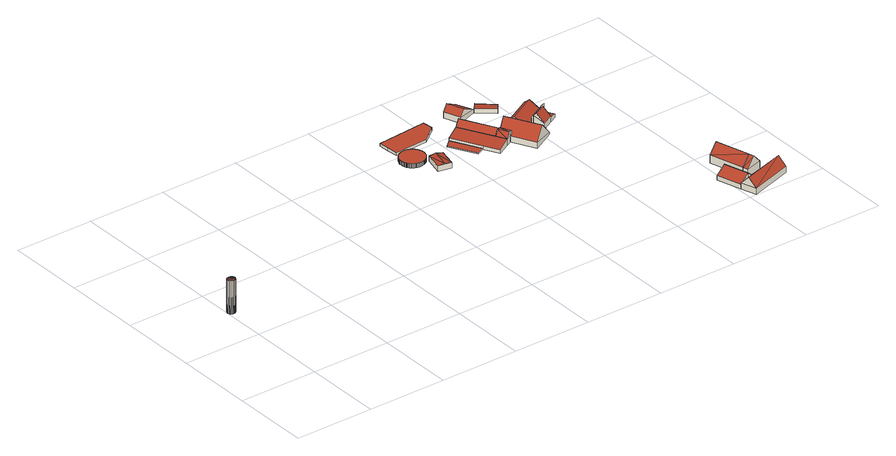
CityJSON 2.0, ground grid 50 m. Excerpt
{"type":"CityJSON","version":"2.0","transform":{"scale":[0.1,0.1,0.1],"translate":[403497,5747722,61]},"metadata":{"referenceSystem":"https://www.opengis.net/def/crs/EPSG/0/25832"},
"CityObjects":{
"building1":{"type":"Building","attributes":{"Geometrietyp2DReferenz":"1000","Gemeindeschluessel":"05515000","function":"51002_1251","roofType":"9999","measuredHeight":21.09},"geometry":[{"type":"Solid","lod":"2","boundaries":[[[[0,1,2]],[[1,3,2]],[[4,5,0]],[[5,1,0]],[[6,7,4]],[[7,5,4]],[[8,9,6]],[[9,7,6]],[[10,11,8]],[[11,9,8]],[[12,13,10]],[[13,11,10]],[[14,15,12]],[[15,13,12]],[[16,17,14]],[[17,15,14]],[[18,19,16]],[[19,17,16]],[[20,21,18]],[[21,19,18]],[[22,23,20]],[[23,21,20]],[[24,25,22]],[[25,23,22]],[[26,27,24]],[[27,25,24]],[[28,29,26]],[[29,27,26]],[[30,31,28]],[[31,29,28]],[[32,33,30]],[[33,31,30]],[[34,35,32]],[[35,33,32]],[[36,37,34]],[[37,35,34]],[[38,39,36]],[[39,37,36]],[[2,3,38]],[[3,39,38]],[[3,1,39]],[[1,5,39]],[[5,7,39]],[[7,9,39]],[[9,11,39]],[[11,13,39]],[[13,15,39]],[[15,17,39]],[[17,19,39]],[[19,21,39]],[[21,23,39]],[[23,25,39]],[[25,27,39]],[[27,29,39]],[[29,31,39]],[[31,33,39]],[[33,35,39]],[[35,37,39]],[[0,2,4]],[[2,38,4]],[[38,36,4]],[[36,34,4]],[[34,32,4]],[[32,30,4]],[[30,28,4]],[[28,26,4]],[[26,24,4]],[[24,22,4]],[[22,20,4]],[[20,18,4]],[[18,16,4]],[[16,14,4]],[[14,12,4]],[[12,10,4]],[[10,8,4]],[[8,6,4]]]],"semantics":{"surfaces":[{"type":"WallSurface"},{"type":"GroundSurface"},{"type":"RoofSurface"}],"values":[[0,0,0,0,0,0,0,0,0,0,0,0,0,0,0,0,0,0,0,0,0,0,0,0,0,0,0,0,0,0,0,0,0,0,0,0,0,0,0,0,1,1,1,1,1,1,1,1,1,1,1,1,1,1,1,1,1,1,2,2,2,2,2,2,2,2,2,2,2,2,2,2,2,2,2,2]]}}]},
"building2":{"type":"Building","attributes":{"Gemeindeschluessel":"05515000","Geometrietyp2DReferenz":"3000","function":"51003_1201","roofType":"1000","measuredHeight":2.67},"geometry":[{"type":"Solid","lod":"2","boundaries":[[[[40,41,42,43]],[[44,45,41,40]],[[46,47,45,44]],[[48,49,47,46]],[[50,51,49,48]],[[52,53,51,50]],[[54,55,53,52]],[[56,57,55,54]],[[58,59,57,56]],[[60,61,59,58]],[[62,63,61,60]],[[64,65,63,62]],[[66,67,65,64]],[[68,69,67,66]],[[70,71,69,68]],[[72,73,71,70]],[[74,75,73,72]],[[76,77,75,74]],[[78,79,77,76]],[[80,81,79,78]],[[82,83,81,80]],[[84,85,83,82]],[[86,87,85,84]],[[88,89,87,86]],[[90,91,89,88]],[[92,93,91,90]],[[94,95,93,92]],[[96,97,95,94]],[[98,99,97,96]],[[100,101,99,98]],[[102,103,101,100]],[[104,105,103,102]],[[106,107,105,104]],[[108,109,107,106]],[[110,111,109,108]],[[112,113,111,110]],[[114,115,113,112]],[[116,117,115,114]],[[118,119,117,116]],[[120,121,119,118]],[[122,123,121,120]],[[124,125,123,122]],[[126,127,125,124]],[[128,129,127,126]],[[130,131,129,128]],[[132,133,131,130]],[[134,135,133,132]],[[136,137,135,134]],[[138,139,137,136]],[[140,141,139,138]],[[142,143,141,140]],[[144,145,143,142]],[[146,147,145,144]],[[148,149,147,146]],[[150,151,149,148]],[[152,153,151,150]],[[154,155,153,152]],[[156,157,155,154]],[[158,159,157,156]],[[160,161,159,158]],[[162,163,161,160]],[[164,165,163,162]],[[166,167,165,164]],[[168,169,167,166]],[[170,171,169,168]],[[172,173,171,170]],[[174,175,173,172]],[[176,177,175,174]],[[178,179,177,176]],[[180,181,179,178]],[[182,183,181,180]],[[184,185,183,182]],[[186,187,185,184]],[[188,189,187,186]],[[190,191,189,188]],[[192,193,191,190]],[[194,195,193,192]],[[196,197,195,194]],[[198,199,197,196]],[[200,201,199,198]],[[202,203,201,200]],[[204,205,203,202]],[[206,207,205,204]],[[208,209,207,206]],[[210,211,209,208]],[[212,213,211,210]],[[214,215,213,212]],[[216,217,215,214]],[[218,219,217,216]],[[220,221,219,218]],[[222,223,221,220]],[[224,225,223,222]],[[226,227,225,224]],[[228,229,227,226]],[[230,231,229,228]],[[232,233,231,230]],[[234,235,233,232]],[[236,237,235,234]],[[238,239,237,236]],[[240,241,239,238]],[[242,243,241,240]],[[244,245,243,242]],[[246,247,245,244]],[[248,249,247,246]],[[250,251,249,248]],[[252,253,251,250]],[[254,255,253,252]],[[43,42,255,254]],[[252,250,248,246,244,242,240,238,236,234,232,230,228,226,224,222,220,218,216,214,212,210,208,206,204,202,200,198,196,194,192,190,188,186,184,182,180,178,176,174,172,170,168,166,164,162,160,158,156,154,152,150,148,146,144,142,140,138,136,134,132,130,128,126,124,122,120,118,116,114,112,110,108,106,104,102,100,98,96,94,92,90,88,86,84,82,80,78,76,74,72,70,68,66,64,62,60,58,56,54,52,50,48,46,44,40,43,254]],[[41,45,47,49,51,53,55,57,59,61,63,65,67,69,71,73,75,77,79,81,83,85,87,89,91,93,95,97,99,101,103,105,107,109,111,113,115,117,119,121,123,125,127,129,131,133,135,137,139,141,143,145,147,149,151,153,155,157,159,161,163,165,167,169,171,173,175,177,179,181,183,185,187,189,191,193,195,197,199,201,203,205,207,209,211,213,215,217,219,221,223,225,227,229,231,233,235,237,239,241,243,245,247,249,251,253,255,42]]]],"semantics":{"surfaces":[{"type":"WallSurface"},{"type":"RoofSurface"},{"type":"GroundSurface"}],"values":[[0,0,0,0,0,0,0,0,0,0,0,0,0,0,0,0,0,0,0,0,0,0,0,0,0,0,0,0,0,0,0,0,0,0,0,0,0,0,0,0,0,0,0,0,0,0,0,0,0,0,0,0,0,0,0,0,0,0,0,0,0,0,0,0,0,0,0,0,0,0,0,0,0,0,0,0,0,0,0,0,0,0,0,0,0,0,0,0,0,0,0,0,0,0,0,0,0,0,0,0,0,0,0,0,0,0,0,0,1,2]]}}]},
"building3":{"type":"Building","attributes":{"Gemeindeschluessel":"05515000","Geometrietyp2DReferenz":"3000","function":"31001_2700","roofType":"3100","measuredHeight":4.09},"geometry":[{"type":"Solid","lod":"2","boundaries":[[[[256,257,258,259]],[[260,261,257,256]],[[262,263,261,260]],[[259,258,263,262]],[[256,264,260]],[[262,265,259]],[[265,264,256]],[[256,259,265]],[[262,260,264]],[[264,265,262]],[[257,261,263,258]]]],"semantics":{"surfaces":[{"type":"WallSurface"},{"type":"RoofSurface"},{"type":"GroundSurface"}],"values":[[0,0,0,0,0,0,1,1,1,1,2]]}}]},
"building4":{"type":"Building","attributes":{"Gemeindeschluessel":"05515000","Geometrietyp2DReferenz":"3000","function":"51003_1201","roofType":"1000","measuredHeight":1.84},"geometry":[{"type":"Solid","lod":"2","boundaries":[[[[266,267,268,269]],[[270,271,267,266]],[[272,273,271,270]],[[274,275,273,272]],[[276,277,275,274]],[[269,268,277,276]],[[274,272,270,266,269,276]],[[267,271,273,275,277,268]]]],"semantics":{"surfaces":[{"type":"WallSurface"},{"type":"RoofSurface"},{"type":"GroundSurface"}],"values":[[0,0,0,0,0,0,1,2]]}}]},
"building5":{"type":"Building","attributes":{"Gemeindeschluessel":"05515000","Geometrietyp2DReferenz":"3000","function":"51003_1201","roofType":"1000","measuredHeight":0.767},"geometry":[{"type":"Solid","lod":"2","boundaries":[[[[278,279,280,281]],[[282,283,279,278]],[[284,285,283,282]],[[281,280,285,284]],[[282,278,281,284]],[[279,283,285,280]]]],"semantics":{"surfaces":[{"type":"WallSurface"},{"type":"RoofSurface"},{"type":"GroundSurface"}],"values":[[0,0,0,0,1,2]]}}]},
"building6":{"type":"Building","attributes":{"Gemeindeschluessel":"05515000","Geometrietyp2DReferenz":"3000","function":"31001_2700"},"children":["building6-1","building6-2"]},
"building6-1":{"type":"BuildingPart","attributes":{"roofType":"3100","measuredHeight":7.17},"parents":["building6"],"geometry":[{"type":"Solid","lod":"2","boundaries":[[[[286,287,288,289]],[[290,291,287,286]],[[292,293,294,295]],[[289,288,293,292]],[[296,297,298,299]],[[300,299,298]],[[299,300,290]],[[290,300,295]],[[298,297,289,292]],[[300,298,292,295]],[[297,296,286,289]],[[296,299,290,286]],[[287,291,294,293,288]],[[294,291,290,295]]]],"semantics":{"surfaces":[{"type":"WallSurface"},{"type":"RoofSurface"},{"type":"GroundSurface"},{"type":"ClosureSurface"}],"values":[[0,0,0,0,1,1,1,1,0,0,0,0,2,3]]}}]},
"building6-2":{"type":"BuildingPart","attributes":{"roofType":"2100","measuredHeight":4.31},"parents":["building6"],"geometry":[{"type":"Solid","lod":"2","boundaries":[[[[301,280,279,302]],[[303,304,280,301]],[[305,295,294,304,303]],[[306,307,291,290,308]],[[302,279,307,306]],[[308,305,303,301,302,306]],[[280,304,294,291,307,279]],[[295,305,308,290]],[[291,294,295,290]]]],"semantics":{"surfaces":[{"type":"WallSurface"},{"type":"RoofSurface"},{"type":"GroundSurface"},{"type":"ClosureSurface"}],"values":[[0,0,0,0,0,1,2,0,3]]}}]},
"building7":{"type":"Building","attributes":{"Gemeindeschluessel":"05515000","Geometrietyp2DReferenz":"3000","function":"31001_2700","roofType":"5000","measuredHeight":7.82},"geometry":[{"type":"Solid","lod":"2","boundaries":[[[[309,310,311,303]],[[312,313,310,309]],[[314,315,313,312]],[[305,316,315,314]],[[303,311,316,305]],[[314,312,309,317,318]],[[318,317,303,305]],[[314,318,305]],[[303,317,309]],[[310,313,315,316,311]]]],"semantics":{"surfaces":[{"type":"WallSurface"},{"type":"RoofSurface"},{"type":"GroundSurface"}],"values":[[0,0,0,0,0,1,1,0,0,2]]}}]},
"building8":{"type":"Building","attributes":{"Gemeindeschluessel":"05515000","Geometrietyp2DReferenz":"3000","function":"31001_2700","roofType":"3100","measuredHeight":7.7},"geometry":[{"type":"Solid","lod":"2","boundaries":[[[[319,320,321,322]],[[323,324,320,319]],[[325,326,324,323]],[[322,321,326,325]],[[319,327,323]],[[325,328,322]],[[322,328,327,319]],[[323,327,328,325]],[[320,324,326,321]]]],"semantics":{"surfaces":[{"type":"WallSurface"},{"type":"RoofSurface"},{"type":"GroundSurface"}],"values":[[0,0,0,0,0,0,1,1,2]]}}]},
"building9":{"type":"Building","attributes":{"name":"Breuing","Gemeindeschluessel":"05515000","Geometrietyp2DReferenz":"3000","function":"31001_1000","roofType":"5000","measuredHeight":11.32},"address":[{"country":"Germany","locality":"Münster","thoroughfareNumber":"46","thoroughfareName":"Sudhoff"}],"geometry":[{"type":"Solid","lod":"2","boundaries":[[[[329,330,331,332]],[[333,334,330,329]],[[335,336,334,333]],[[337,338,336,335]],[[339,340,338,337]],[[341,342,340,339]],[[343,344,342,341]],[[345,346,344,343]],[[347,348,346,345]],[[332,331,348,347]],[[345,343,349,350,329,332,347]],[[339,337,335,333,350,349,341]],[[329,350,333]],[[341,349,343]],[[330,334,336,338,340,342,344,346,348,331]]]],"semantics":{"surfaces":[{"type":"WallSurface"},{"type":"RoofSurface"},{"type":"GroundSurface"}],"values":[[0,0,0,0,0,0,0,0,0,0,1,1,0,0,2]]}}]},
"building10":{"type":"Building","attributes":{"Gemeindeschluessel":"05515000","Geometrietyp2DReferenz":"3000","function":"51009_1611","roofType":"2100","measuredHeight":3.03},"geometry":[{"type":"Solid","lod":"2","boundaries":[[[[351,352,353,354]],[[355,356,352,351]],[[357,358,356,355]],[[354,353,358,357]],[[355,351,354,357]],[[352,356,358,353]]]],"semantics":{"surfaces":[{"type":"WallSurface"},{"type":"RoofSurface"},{"type":"GroundSurface"}],"values":[[0,0,0,0,1,2]]}}]},
"building11":{"type":"Building","attributes":{"Gemeindeschluessel":"05515000","Geometrietyp2DReferenz":"3000","function":"31001_2700"},"children":["building11-1","building11-2","building11-3"]},
"building11-1":{"type":"BuildingPart","attributes":{"roofType":"2100","measuredHeight":3.19},"parents":["building11"],"geometry":[{"type":"Solid","lod":"2","boundaries":[[[[359,360,361,362]],[[363,364,360,359]],[[365,366,364,363]],[[359,362,365,363]],[[361,360,364,366]],[[361,366,365,362]]]],"semantics":{"surfaces":[{"type":"WallSurface"},{"type":"RoofSurface"},{"type":"GroundSurface"},{"type":"ClosureSurface"}],"values":[[0,0,0,1,2,3]]}}]},
"building11-2":{"type":"BuildingPart","attributes":{"roofType":"3100","measuredHeight":7.41},"parents":["building11"],"geometry":[{"type":"Solid","lod":"2","boundaries":[[[[367,368,369,370]],[[371,372,368,367]],[[370,369,373,374]],[[367,375,371]],[[374,376,370]],[[370,376,375,367]],[[377,371,375,376,374]],[[368,372,378,373,369]],[[373,378,377,374]],[[378,372,371,377]]]],"semantics":{"surfaces":[{"type":"WallSurface"},{"type":"RoofSurface"},{"type":"GroundSurface"},{"type":"ClosureSurface"}],"values":[[0,0,0,0,0,1,1,2,0,3]]}}]},
"building11-3":{"type":"BuildingPart","attributes":{"roofType":"2100","measuredHeight":7.26},"parents":["building11"],"geometry":[{"type":"Solid","lod":"2","boundaries":[[[[379,362,361,372,371,380]],[[381,382,366,365,383]],[[384,377,378,382,381]],[[381,383,379,380,384]],[[361,366,382,378,372]],[[365,362,379,383]],[[366,361,362,365]],[[380,371,377,384]],[[371,372,378,377]]]],"semantics":{"surfaces":[{"type":"WallSurface"},{"type":"RoofSurface"},{"type":"GroundSurface"},{"type":"ClosureSurface"}],"values":[[0,0,0,1,2,0,3,0,3]]}}]},
"building12":{"type":"Building","attributes":{"Gemeindeschluessel":"05515000","Geometrietyp2DReferenz":"3000","function":"31001_2700","roofType":"3100","measuredHeight":8.77},"geometry":[{"type":"Solid","lod":"2","boundaries":[[[[383,385,386,381]],[[387,388,385,383]],[[389,390,388,387]],[[381,386,390,389]],[[383,391,387]],[[389,392,381]],[[381,392,391,383]],[[387,391,392,389]],[[385,388,390,386]]]],"semantics":{"surfaces":[{"type":"WallSurface"},{"type":"RoofSurface"},{"type":"GroundSurface"}],"values":[[0,0,0,0,0,0,1,1,2]]}}]},
"building13":{"type":"Building","attributes":{"Gemeindeschluessel":"05515000","Geometrietyp2DReferenz":"3000","function":"51009_1610","roofType":"2100","measuredHeight":6.65},"geometry":[{"type":"Solid","lod":"2","boundaries":[[[[393,394,395,396]],[[397,398,394,393]],[[399,400,398,397]],[[396,395,400,399]],[[397,393,396,399]],[[394,398,400,395]]]],"semantics":{"surfaces":[{"type":"WallSurface"},{"type":"RoofSurface"},{"type":"GroundSurface"}],"values":[[0,0,0,0,1,2]]}}]},
"building14":{"type":"Building","attributes":{"Gemeindeschluessel":"05515000","Geometrietyp2DReferenz":"3000","function":"31001_2700"},"children":["building14-1","building14-2"]},
"building14-1":{"type":"BuildingPart","attributes":{"roofType":"3100","measuredHeight":9.16},"parents":["building14"],"geometry":[{"type":"Solid","lod":"2","boundaries":[[[[401,402,403,404,405]],[[406,398,400,407]],[[408,409,398,406]],[[410,411,409,408]],[[405,404,411,410]],[[410,412,405]],[[413,405,412]],[[412,408,413]],[[408,406,407,414,401,413]],[[410,408,412]],[[413,401,405]],[[403,400,398,409,411,404]],[[401,414,402]],[[403,402,414,407,400]]]],"semantics":{"surfaces":[{"type":"WallSurface"},{"type":"RoofSurface"},{"type":"GroundSurface"},{"type":"ClosureSurface"}],"values":[[0,0,0,0,0,1,1,1,1,0,0,2,0,3]]}}]},
"building14-2":{"type":"BuildingPart","attributes":{"roofType":"2100","measuredHeight":6.8},"parents":["building14"],"geometry":[{"type":"Solid","lod":"2","boundaries":[[[[415,395,416,417]],[[418,407,400,395,415]],[[417,416,403,402]],[[414,418,415,417,402]],[[395,400,403,416]],[[407,418,414]],[[403,400,407,414,402]]]],"semantics":{"surfaces":[{"type":"WallSurface"},{"type":"RoofSurface"},{"type":"GroundSurface"},{"type":"ClosureSurface"}],"values":[[0,0,0,1,2,0,3]]}}]},
"building15":{"type":"Building","attributes":{"Gemeindeschluessel":"05515000","Geometrietyp2DReferenz":"3000","function":"31001_2700","roofType":"3100","measuredHeight":10.88},"geometry":[{"type":"Solid","lod":"2","boundaries":[[[[419,420,421,422]],[[423,424,420,419]],[[425,426,424,423]],[[422,421,426,425]],[[419,427,423]],[[425,428,422]],[[419,422,428]],[[428,427,419]],[[427,428,425]],[[425,423,427]],[[420,424,426,421]]]],"semantics":{"surfaces":[{"type":"WallSurface"},{"type":"RoofSurface"},{"type":"GroundSurface"}],"values":[[0,0,0,0,0,0,1,1,1,1,2]]}}]},
"building16":{"type":"Building","attributes":{"Gemeindeschluessel":"05515000","Geometrietyp2DReferenz":"3000","function":"31001_1000","roofType":"3100","measuredHeight":11.01},"address":[{"country":"Germany","locality":"Münster","thoroughfareNumber":"60","thoroughfareName":"Sudhoff"}],"geometry":[{"type":"Solid","lod":"2","boundaries":[[[[429,430,431,425]],[[432,433,430,429]],[[422,434,433,432]],[[425,431,434,422]],[[429,435,432]],[[422,428,425]],[[428,435,429]],[[429,425,428]],[[422,432,435]],[[435,428,422]],[[430,433,434,431]]]],"semantics":{"surfaces":[{"type":"WallSurface"},{"type":"RoofSurface"},{"type":"GroundSurface"}],"values":[[0,0,0,0,0,0,1,1,1,1,2]]}}]}
},
"vertices":[
[47,789,213],[47,789,2],[43,795,213],[43,795,2],[50,782,213],[50,782,2],[50,774,213],[50,774,2],[47,766,213],[47,766,2],[43,760,213],[43,760,2],[36,755,213],[36,755,2],[29,753,213],[29,753,2],[21,753,213],[21,753,2],[14,755,213],[14,755,2],[7,760,213],[7,760,2],[3,766,213],[3,766,2],[0,774,213],[0,774,2],[0,782,213],[0,782,2],[3,789,213],[3,789,2],[7,795,213],[7,795,2],[14,800,213],[14,800,2],[21,802,213],[21,802,2],[29,802,213],[29,802,2],[36,800,213],[36,800,2],
[1703,1445,29],[1703,1445,3],[1702,1442,3],[1702,1442,29],[1703,1447,29],[1703,1447,3],[1705,1453,29],[1705,1453,3],[1706,1458,29],[1706,1458,3],[1707,1459,29],[1707,1459,3],[1709,1464,29],[1709,1464,3],[1712,1470,29],[1712,1470,3],[1715,1475,29],[1715,1475,3],[1716,1476,29],[1716,1476,3],[1719,1481,29],[1719,1481,3],[1720,1482,29],[1720,1482,3],[1724,1486,29],[1724,1486,3],[1729,1490,29],[1729,1490,3],[1730,1491,29],[1730,1491,3],[1735,1495,29],[1735,1495,3],[1740,1499,29],[1740,1499,3],[1742,1499,29],[1742,1499,3],[1747,1502,29],[1747,1502,3],[1752,1504,29],[1752,1504,3],[1754,1505,29],[1754,1505,3],[1760,1507,29],[1760,1507,3],[1766,1508,29],[1766,1508,3],[1769,1508,29],[1769,1508,3],[1773,1509,29],[1773,1509,3],[1780,1509,29],[1780,1509,3],[1787,1509,29],[1787,1509,3],[1793,1508,29],[1793,1508,3],[1799,1507,29],[1799,1507,3],[1804,1505,29],[1804,1505,3],[1810,1503,29],[1810,1503,3],[1815,1501,29],[1815,1501,3],[1819,1498,29],[1819,1498,3],[1824,1495,29],[1824,1495,3],[1828,1492,29],[1828,1492,3],[1831,1489,29],[1831,1489,3],[1835,1486,29],[1835,1486,3],[1838,1483,29],[1838,1483,3],[1840,1480,29],[1840,1480,3],[1843,1477,29],[1843,1477,3],[1845,1474,29],[1845,1474,3],[1847,1470,29],[1847,1470,3],[1848,1467,29],[1848,1467,3],[1850,1464,29],[1850,1464,3],[1851,1460,29],[1851,1460,3],[1853,1456,29],[1853,1456,3],[1854,1452,29],[1854,1452,3],[1855,1448,29],[1855,1448,3],[1856,1443,29],[1856,1443,3],[1857,1438,29],[1857,1438,3],[1857,1433,29],[1857,1433,3],[1857,1428,29],[1857,1428,3],[1856,1422,29],[1856,1422,3],[1855,1417,29],[1855,1417,3],[1854,1411,29],[1854,1411,3],[1852,1405,29],[1852,1405,3],[1850,1399,29],[1850,1399,3],[1847,1394,29],[1847,1394,3],[1843,1388,29],[1843,1388,3],[1841,1384,29],[1841,1384,3],[1839,1382,29],[1839,1382,3],[1835,1377,29],[1835,1377,3],[1830,1373,29],[1830,1373,3],[1829,1372,29],[1829,1372,3],[1825,1369,29],[1825,1369,3],[1823,1368,29],[1823,1368,3],[1819,1365,29],[1819,1365,3],[1818,1364,29],[1818,1364,3],[1812,1361,29],[1812,1361,3],[1806,1359,29],[1806,1359,3],[1805,1358,29],[1805,1358,3],[1799,1357,29],[1799,1357,3],[1793,1355,29],[1793,1355,3],[1792,1355,29],[1792,1355,3],[1786,1354,29],[1786,1354,3],[1785,1354,29],[1785,1354,3],[1779,1354,29],[1779,1354,3],[1772,1354,29],[1772,1354,3],[1767,1355,29],[1767,1355,3],[1765,1355,29],[1765,1355,3],[1760,1357,29],[1760,1357,3],[1755,1358,29],[1755,1358,3],[1753,1359,29],[1753,1359,3],[1750,1360,29],[1750,1360,3],[1748,1361,29],[1748,1361,3],[1745,1362,29],[1745,1362,3],[1743,1363,29],[1743,1363,3],[1739,1365,29],[1739,1365,3],[1735,1368,29],[1735,1368,3],[1731,1371,29],[1731,1371,3],[1727,1374,29],[1727,1374,3],[1724,1377,29],[1724,1377,3],[1721,1380,29],[1721,1380,3],[1719,1383,29],[1719,1383,3],[1716,1387,29],[1716,1387,3],[1714,1390,29],[1714,1390,3],[1712,1393,29],[1712,1393,3],[1710,1396,29],[1710,1396,3],[1709,1400,29],[1709,1400,3],[1707,1403,29],[1707,1403,3],[1706,1407,29],[1706,1407,3],[1705,1411,29],[1705,1411,3],[1703,1416,29],[1703,1416,3],[1703,1420,29],[1703,1420,3],[1702,1425,29],[1702,1425,3],[1702,1430,29],[1702,1430,3],[1702,1436,29],[1702,1436,3],[1702,1440,29],[1702,1440,3],
[1837,1360,45],[1837,1360,12],[1812,1244,12],[1812,1244,45],[1920,1343,45],[1920,1343,12],[1895,1226,45],[1895,1226,12],[1878,1352,52],[1853,1235,52],
[1731,1587,26],[1731,1587,8],[1737,1518,8],[1737,1518,26],[1727,1653,26],[1727,1653,8],[2045,1678,26],[2045,1678,8],[2052,1612,26],[2052,1612,8],[1953,1532,26],[1953,1532,8],
[2151,1281,14],[2151,1281,7],[2054,1461,7],[2054,1461,14],[2102,1258,14],[2102,1258,7],[2012,1422,14],[2012,1422,7],
[2318,1253,48],[2318,1253,7],[2331,1260,7],[2331,1260,48],[2281,1234,48],[2281,1234,7],[2297,1322,48],[2297,1322,7],[2248,1295,7],[2248,1295,48],[2318,1253,77],[2331,1260,74],[2297,1322,74],[2306,1247,79],[2272,1309,79],
[2054,1461,30],[2151,1281,30],[2135,1504,50],[2135,1504,7],[2248,1295,50],[2200,1190,30],[2200,1190,7],[2281,1234,50],
[2211,1546,39],[2211,1546,5],[2135,1504,5],[2325,1337,39],[2325,1337,5],[2297,1322,66],[2297,1322,5],[2248,1295,5],[2167,1522,83],[2280,1313,83],
[2347,1623,25],[2347,1623,3],[2307,1726,3],[2307,1726,25],[2226,1577,43],[2226,1577,3],[2186,1680,43],[2186,1680,3],[2257,1589,80],[2217,1692,80],
[2325,1337,96],[2325,1337,6],[2297,1322,6],[2297,1322,61],[2409,1382,39],[2409,1382,6],[2459,1290,39],[2459,1290,6],[2478,1254,39],[2478,1254,6],[2496,1263,18],[2496,1263,6],[2537,1187,18],[2537,1187,6],[2395,1111,45],[2395,1111,6],[2318,1253,45],[2318,1253,6],[2331,1260,61],[2331,1260,6],[2452,1142,119],[2342,1346,119],
[2387,1663,29],[2387,1663,3],[2351,1621,3],[2351,1621,33],[2484,1579,29],[2484,1579,3],[2449,1537,33],[2449,1537,3],
[2673,1314,25],[2673,1314,4],[2642,1373,4],[2642,1373,25],[2624,1288,36],[2624,1288,4],[2592,1346,36],[2592,1346,4],
[2586,1477,55],[2586,1477,4],[2409,1382,4],[2409,1382,55],[2635,1385,26],[2635,1385,4],[2459,1290,4],[2459,1290,26],[2601,1449,78],[2424,1354,78],[2512,1318,26],[2512,1318,4],
[2642,1373,76],[2635,1385,61],[2518,1307,76],[2518,1307,4],[2592,1346,76],[2512,1318,61],
[2592,1346,5],[2518,1307,5],[2624,1288,41],[2624,1288,5],[2549,1248,41],[2549,1248,5],[2601,1331,93],[2526,1291,93],
[3060,281,47],[3060,281,2],[3036,274,2],[3036,274,69],[3107,128,47],[3107,128,2],[3083,121,69],[3083,121,2],
[3018,101,40],[3018,101,31],[3018,101,2],[3048,3,2],[3048,3,40],[3107,128,40],[3083,121,40],[3287,184,40],[3287,184,2],[3317,86,40],[3317,86,2],[3302,135,94],[3033,52,94],[3035,106,40],
[3036,274,70],[2971,254,2],[2971,254,31],[3083,121,70],
[3228,206,51],[3228,206,3],[3219,238,3],[3219,238,51],[3122,175,51],[3122,175,3],[3113,207,51],[3113,207,3],[3175,190,112],[3166,222,112],
[3050,421,51],[3050,421,2],[3113,207,2],[3156,451,51],[3156,451,2],[3219,238,2],[3103,436,112]
]}
